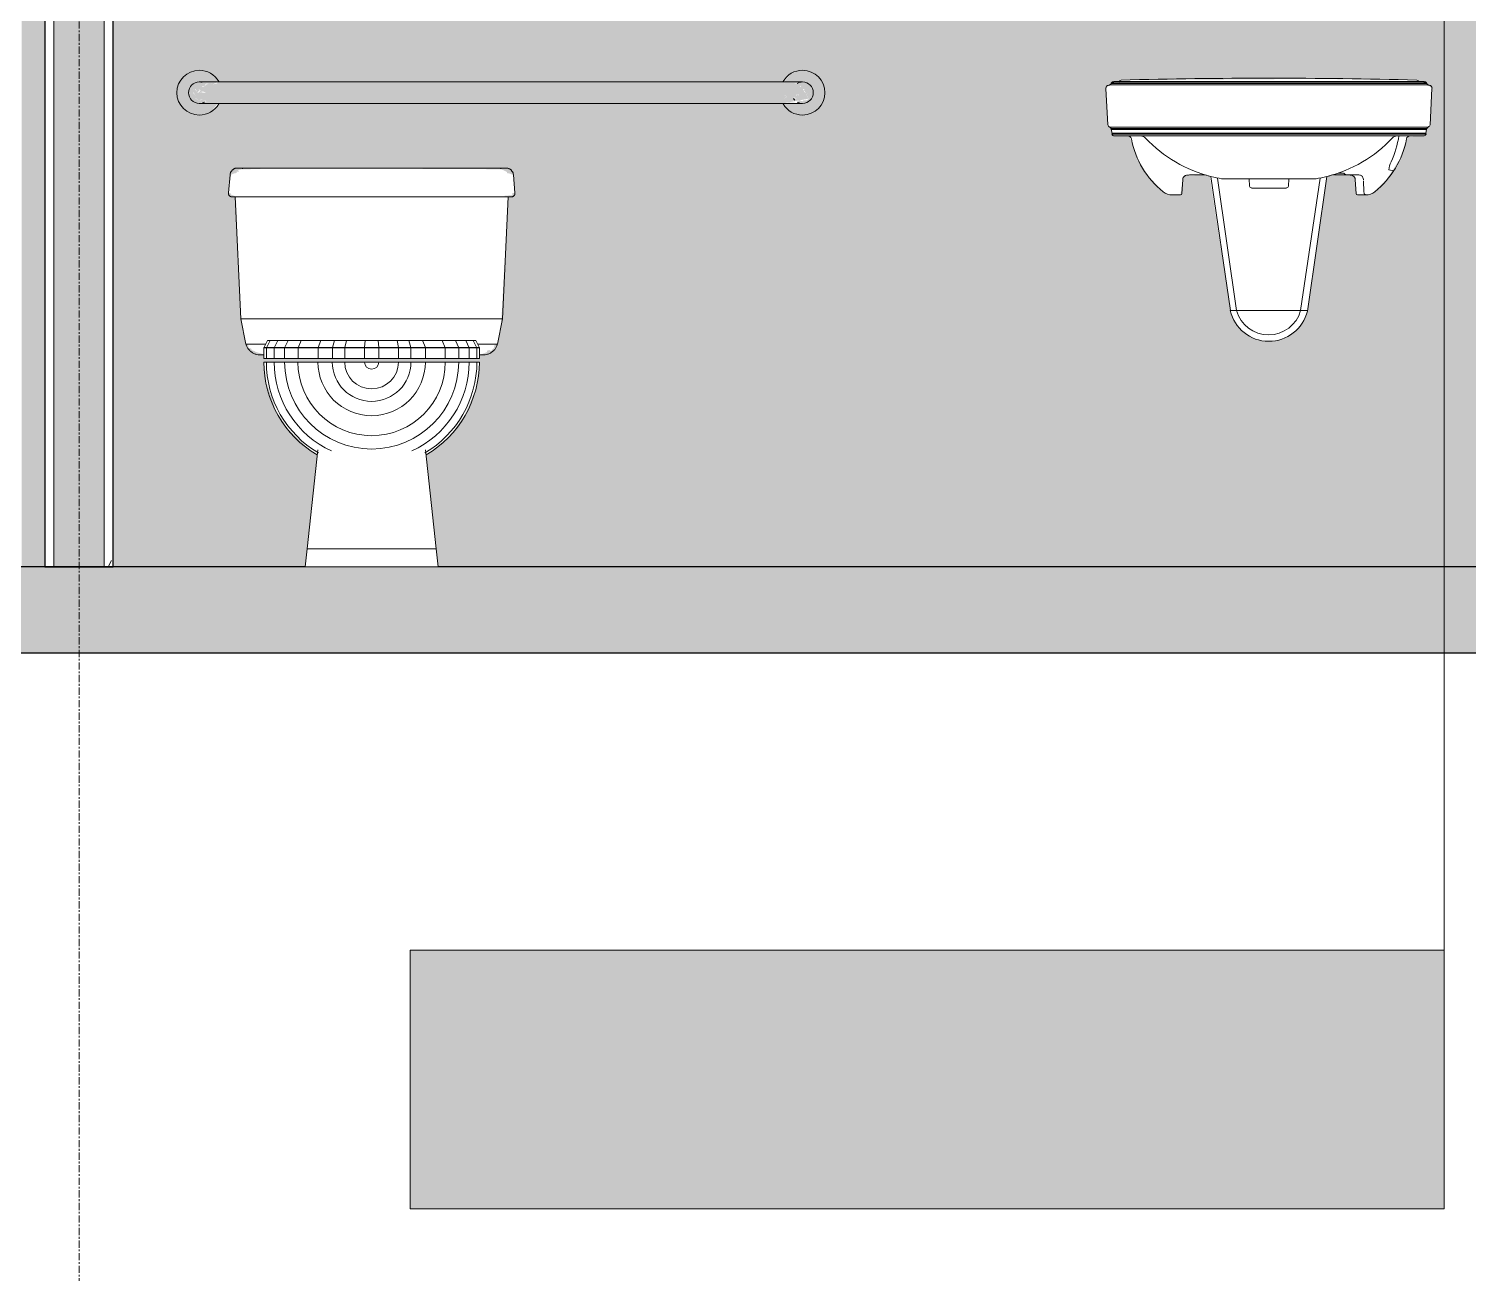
# Model space of a CAD drawing. Header units: inches. Extents: x -23227 to -2744, y -314 to 853.
# Drawn here: x -17400.2 to -17300, y -49.2 to 37.4 of the extents above; entities that cross this region are included whole.
import ezdxf

# ---------------------------------------------------------------- set-up
doc = ezdxf.new("R2010")
doc.units = ezdxf.units.IN
doc.header["$MEASUREMENT"] = 0
doc.linetypes.add('Grid Line 1_2_', pattern=[0.875, 0.5, -0.125, 0.125, -0.125])
doc.linetypes.add('Grid Line 1_2__2_', pattern=[0.875, 0.5, -0.125, 0.125, -0.125])
for name, color, linetype, lineweight in [('A-FLOR', 192, 'Continuous', 9), ('A-FLOR-LEVL', 51, 'Continuous', 9), ('A-WALL', 113, 'Continuous', 9), ('A-WALL-PATT', 111, 'Continuous', 25), ('G-ANNO-SYMB', 111, 'Continuous', 9), ('I-WALL', 2, 'Continuous', 9), ('P-SANR-FIXT', 6, 'Continuous', 9), ('Q-SPCQ', 91, 'Continuous', 9), ('S-COLS', 52, 'Continuous', 9), ('S-GRID', 1, 'Continuous', 9)]:
    doc.layers.add(name, color=color, linetype=linetype, lineweight=lineweight)
pattern_1 = [(0, (-32936.803, 67.247), (61.44, 15.36), [2.534, -43.546, 2.534, -43.546, -245.76]), (0, (-32936.803, 67.247), (61.44, 15.36), [-92.16, 2.534, -89.626, 2.534, -43.546, -107.52]), (0, (-32936.803, 67.247), (61.44, 15.36), [-230.4, 2.534, -28.186, 2.534, -74.266]), (120, (-32913.763, 74.927), (-44.02215, 45.528601), [2.534, -43.546, 2.534, -43.546, -245.76]), (120, (-32913.763, 74.927), (-44.02215, 45.528601), [-92.16, 2.534, -89.626, 2.534, -43.546, -107.52]), (120, (-32913.763, 74.927), (-44.02215, 45.528601), [-230.4, 2.534, -28.186, 2.534, -74.266]), (240, (-32906.083, 105.647), (-17.41785, -60.888601), [2.534, -43.546, 2.534, -43.546, -245.76]), (240, (-32906.083, 105.647), (-17.41785, -60.888601), [-92.16, 2.534, -89.626, 2.534, -43.546, -107.52]), (240, (-32906.083, 105.647), (-17.41785, -60.888601), [-230.4, 2.534, -28.186, 2.534, -74.266])]

# ---------------------------------------------------------------- blocks, each defined once
blk = doc.blocks.new('Toilet-Domestic-3D - Toilet-Domestic-3D-V49-Section 8')
at = {"layer": 'P-SANR-FIXT', "color": 250}
for p, q in [((-24233.38, 27.29), (-24233.49, 26.02)), ((-24232.51, 27.75), (-24232.51, 27.71)), ((-24232.51, 27.75), (-24229.77, 27.75)), ((-24232.51, 27.75), (-24229.77, 27.75)), ((-24217.27, 27.75), (-24229.77, 27.75)), ((-24217.27, 27.75), (-24214.52, 27.75)), ((-24217.27, 27.75), (-24214.52, 27.75)), ((-24214.52, 27.71), (-24214.52, 27.75)), ((-24213.54, 26.02), (-24213.65, 27.29)), ((-24233.02, 25.75), (-24232.63, 17.25)), ((-24233.02, 25.75), (-24231.83, 25.75)), ((-24229.77, 25.75), (-24217.27, 25.75)), ((-24215.2, 25.75), (-24214.02, 25.75)), ((-24214.4, 17.25), (-24214.02, 25.75)), ((-24232.63, 17.25), (-24232.27, 15.49)), ((-24232.63, 17.25), (-24229.77, 17.25)), ((-24229.77, 17.25), (-24217.27, 17.25)), ((-24217.27, 17.25), (-24214.4, 17.25)), ((-24214.76, 15.49), (-24214.4, 17.25)), ((-24232.27, 15.49), (-24230.91, 15.49)), ((-24230.76, 15.75), (-24231.02, 15.24)), ((-24231.02, 15.25), (-24230.84, 15.25)), ((-24231.02, 15.25), (-24231.02, 14.5)), ((-24230.84, 15.24), (-24231.02, 15.24)), ((-24230.59, 15.75), (-24230.84, 15.24)), ((-24230.84, 15.25), (-24230.3, 15.25)), ((-24230.3, 15.24), (-24230.84, 15.24)), ((-24230.84, 15.24), (-24230.84, 14.5)), ((-24230.76, 15.75), (-24230.59, 15.75)), ((-24230.59, 15.75), (-24230.06, 15.75)), ((-24230.06, 15.75), (-24230.3, 15.24)), ((-24230.3, 15.25), (-24229.58, 15.25)), ((-24229.58, 15.24), (-24230.3, 15.24)), ((-24230.3, 15.24), (-24230.3, 14.5)), ((-24230.06, 15.75), (-24229.34, 15.75)), ((-24229.34, 15.75), (-24229.58, 15.24)), ((-24228.64, 15.24), (-24229.58, 15.24)), ((-24229.58, 15.24), (-24229.58, 14.5)), ((-24229.57, 15.25), (-24228.64, 15.25)), ((-24229.34, 15.75), (-24228.42, 15.75)), ((-24228.42, 15.75), (-24228.64, 15.24)), ((-24228.64, 15.25), (-24227.25, 15.25)), ((-24227.25, 15.24), (-24228.64, 15.24)), ((-24228.64, 15.24), (-24228.64, 14.5)), ((-24228.42, 15.75), (-24227.06, 15.75)), ((-24227.06, 15.75), (-24227.25, 15.25)), ((-24227.25, 15.25), (-24226.25, 15.25)), ((-24226.25, 15.24), (-24227.25, 15.24)), ((-24227.25, 15.24), (-24227.25, 14.5)), ((-24227.06, 15.75), (-24226.1, 15.75)), ((-24226.1, 15.75), (-24226.25, 15.25)), ((-24226.25, 15.25), (-24225.39, 15.25)), ((-24225.39, 15.24), (-24226.25, 15.24)), ((-24226.25, 15.24), (-24226.25, 14.5)), ((-24226.1, 15.75), (-24225.28, 15.75)), ((-24225.28, 15.75), (-24225.39, 15.25)), ((-24225.39, 15.25), (-24224.02, 15.25)), ((-24224.02, 15.24), (-24225.39, 15.24)), ((-24225.39, 15.24), (-24225.39, 14.5)), ((-24225.28, 15.75), (-24223.97, 15.75)), ((-24223.02, 15.24), (-24224.02, 15.24)), ((-24224.02, 15.24), (-24224.02, 14.5)), ((-24223.97, 15.75), (-24224.01, 15.25)), ((-24224.01, 15.25), (-24223.02, 15.25)), ((-24223.97, 15.75), (-24223.06, 15.75)), ((-24223.06, 15.75), (-24221.75, 15.75)), ((-24223.06, 15.75), (-24223.02, 15.25)), ((-24223.02, 15.25), (-24221.64, 15.25)), ((-24221.64, 15.24), (-24223.02, 15.24)), ((-24223.02, 15.24), (-24223.02, 14.5)), ((-24221.75, 15.75), (-24220.93, 15.75)), ((-24221.75, 15.75), (-24221.64, 15.25)), ((-24221.64, 15.25), (-24220.78, 15.25)), ((-24220.78, 15.24), (-24221.64, 15.24)), ((-24221.64, 15.24), (-24221.64, 14.5)), ((-24220.93, 15.75), (-24219.97, 15.75)), ((-24220.93, 15.75), (-24220.78, 15.25)), ((-24220.78, 15.25), (-24219.78, 15.25)), ((-24219.78, 15.24), (-24220.78, 15.24)), ((-24220.78, 15.24), (-24220.78, 14.5)), ((-24219.97, 15.75), (-24218.61, 15.75)), ((-24219.97, 15.75), (-24219.78, 15.25)), ((-24219.78, 15.25), (-24218.39, 15.25)), ((-24218.39, 15.24), (-24219.78, 15.24)), ((-24219.78, 15.24), (-24219.78, 14.5)), ((-24218.61, 15.75), (-24217.69, 15.75)), ((-24218.61, 15.75), (-24218.39, 15.24)), ((-24218.39, 15.25), (-24217.46, 15.25)), ((-24217.46, 15.24), (-24218.39, 15.24)), ((-24218.39, 15.24), (-24218.39, 14.5)), ((-24217.69, 15.75), (-24216.97, 15.75)), ((-24217.69, 15.75), (-24217.46, 15.24)), ((-24217.46, 15.25), (-24216.73, 15.25)), ((-24216.73, 15.24), (-24217.46, 15.24)), ((-24217.46, 15.24), (-24217.46, 14.5)), ((-24216.97, 15.75), (-24216.44, 15.75)), ((-24216.97, 15.75), (-24216.73, 15.24)), ((-24216.73, 15.25), (-24216.19, 15.25)), ((-24216.19, 15.24), (-24216.73, 15.24)), ((-24216.73, 15.24), (-24216.73, 14.5)), ((-24216.44, 15.75), (-24216.27, 15.75)), ((-24216.44, 15.75), (-24216.19, 15.24)), ((-24216.27, 15.75), (-24216.02, 15.24)), ((-24216.19, 15.25), (-24216.02, 15.25)), ((-24216.02, 15.24), (-24216.19, 15.24)), ((-24216.19, 15.24), (-24216.19, 14.5)), ((-24216.12, 15.49), (-24214.76, 15.49)), ((-24216.02, 15.25), (-24216.02, 14.5)), ((-24230.84, 14.5), (-24231.02, 14.5)), ((-24231.02, 14.25), (-24230.84, 14.25)), ((-24230.3, 14.5), (-24230.84, 14.5)), ((-24230.84, 14.25), (-24230.3, 14.25)), ((-24229.58, 14.5), (-24230.3, 14.5)), ((-24230.3, 14.25), (-24229.58, 14.25)), ((-24228.64, 14.5), (-24229.58, 14.5)), ((-24229.58, 14.25), (-24228.64, 14.25)), ((-24227.25, 14.5), (-24228.64, 14.5)), ((-24228.64, 14.25), (-24227.25, 14.25)), ((-24226.25, 14.5), (-24227.25, 14.5)), ((-24227.25, 14.25), (-24226.25, 14.25)), ((-24225.39, 14.5), (-24226.25, 14.5)), ((-24226.25, 14.25), (-24225.39, 14.25)), ((-24224.02, 14.5), (-24225.39, 14.5)), ((-24225.39, 14.25), (-24224.02, 14.25)), ((-24223.02, 14.5), (-24224.02, 14.5)), ((-24224.02, 14.25), (-24223.52, 14.25)), ((-24223.52, 14.25), (-24223.02, 14.25)), ((-24221.64, 14.5), (-24223.02, 14.5)), ((-24223.02, 14.25), (-24221.64, 14.25)), ((-24220.78, 14.5), (-24221.64, 14.5)), ((-24221.64, 14.25), (-24220.78, 14.25)), ((-24219.78, 14.5), (-24220.78, 14.5)), ((-24220.78, 14.25), (-24219.78, 14.25)), ((-24218.39, 14.5), (-24219.78, 14.5)), ((-24219.78, 14.25), (-24218.39, 14.25)), ((-24217.46, 14.5), (-24218.39, 14.5)), ((-24218.39, 14.25), (-24217.46, 14.25)), ((-24216.73, 14.5), (-24217.46, 14.5)), ((-24217.46, 14.25), (-24216.73, 14.25)), ((-24216.19, 14.5), (-24216.73, 14.5)), ((-24216.73, 14.25), (-24216.19, 14.25)), ((-24216.02, 14.5), (-24216.19, 14.5)), ((-24216.19, 14.25), (-24216.02, 14.25)), ((-24227.27, 8.13), (-24228.02, 1.25)), ((-24219.02, 1.25), (-24219.77, 8.13)), ((-24228.02, 1.25), (-24228.15, 0)), ((-24227.79, 1.25), (-24228.02, 1.25)), ((-24228.02, 1.25), (-24227.79, 1.25)), ((-24227.16, 1.25), (-24227.79, 1.25)), ((-24227.79, 1.25), (-24223.52, 1.25)), ((-24226.16, 1.25), (-24227.16, 1.25)), ((-24224.91, 1.25), (-24226.16, 1.25)), ((-24223.52, 1.25), (-24224.91, 1.25)), ((-24222.12, 1.25), (-24223.52, 1.25)), ((-24223.52, 1.25), (-24222.12, 1.25)), ((-24220.87, 1.25), (-24222.12, 1.25)), ((-24222.12, 1.25), (-24220.87, 1.25)), ((-24219.87, 1.25), (-24220.87, 1.25)), ((-24220.87, 1.25), (-24219.87, 1.25)), ((-24219.24, 1.25), (-24219.87, 1.25)), ((-24219.87, 1.25), (-24219.24, 1.25)), ((-24219.02, 1.25), (-24219.24, 1.25)), ((-24219.24, 1.25), (-24219.02, 1.25)), ((-24218.88, 0), (-24219.02, 1.25)), ((-24228.15, 0), (-24218.88, 0))]:
    blk.add_line(p, q, dxfattribs=at)
at = {"layer": 'P-SANR-FIXT', "color": 250, "flags": 128}
for points in [[(-24229.77, 27.75), (-24229.89, 27.75), (-24230.01, 27.75), (-24230.14, 27.75), (-24230.26, 27.75), (-24230.38, 27.75), (-24230.51, 27.75), (-24230.63, 27.75), (-24230.75, 27.75), (-24230.86, 27.75), (-24230.98, 27.75), (-24231.09, 27.75), (-24231.2, 27.75), (-24231.31, 27.75), (-24231.42, 27.75), (-24231.53, 27.75), (-24231.63, 27.75), (-24231.73, 27.75), (-24231.82, 27.75), (-24231.91, 27.75), (-24232, 27.75), (-24232.09, 27.75), (-24232.17, 27.75), (-24232.25, 27.75), (-24232.32, 27.75), (-24232.39, 27.75), (-24232.45, 27.75), (-24232.51, 27.75), (-24232.57, 27.75), (-24232.62, 27.75), (-24232.67, 27.75), (-24232.71, 27.75), (-24232.75, 27.75), (-24232.78, 27.75), (-24232.81, 27.75), (-24232.84, 27.75), (-24232.86, 27.75), (-24232.87, 27.75), (-24232.88, 27.75), (-24232.88, 27.75), (-24232.88, 27.75)], [(-24214.15, 27.75), (-24214.15, 27.75), (-24214.16, 27.75), (-24214.17, 27.75), (-24214.19, 27.75), (-24214.21, 27.75), (-24214.24, 27.75), (-24214.27, 27.75), (-24214.31, 27.75), (-24214.35, 27.75), (-24214.39, 27.75), (-24214.45, 27.75), (-24214.5, 27.75), (-24214.56, 27.75), (-24214.62, 27.75), (-24214.69, 27.75), (-24214.77, 27.75), (-24214.84, 27.75), (-24214.92, 27.75), (-24215.01, 27.75), (-24215.09, 27.75), (-24215.18, 27.75), (-24215.28, 27.75), (-24215.38, 27.75), (-24215.48, 27.75), (-24215.58, 27.75), (-24215.69, 27.75), (-24215.8, 27.75), (-24215.91, 27.75), (-24216.02, 27.75), (-24216.14, 27.75), (-24216.25, 27.75), (-24216.37, 27.75), (-24216.49, 27.75), (-24216.61, 27.75), (-24216.74, 27.75), (-24216.86, 27.75), (-24216.98, 27.75), (-24217.11, 27.75), (-24217.23, 27.75), (-24217.27, 27.75)], [(-24233.24, 25.75), (-24233.24, 25.75), (-24233.23, 25.75), (-24233.22, 25.75), (-24233.2, 25.75), (-24233.17, 25.75), (-24233.14, 25.75), (-24233.11, 25.75), (-24233.07, 25.75), (-24233.02, 25.75), (-24232.97, 25.75), (-24232.91, 25.75), (-24232.85, 25.75), (-24232.78, 25.75), (-24232.71, 25.75), (-24232.64, 25.75), (-24232.55, 25.75), (-24232.47, 25.75), (-24232.38, 25.75), (-24232.29, 25.75), (-24232.19, 25.75), (-24232.09, 25.75), (-24231.98, 25.75), (-24231.87, 25.75), (-24231.76, 25.75), (-24231.64, 25.75), (-24231.53, 25.75), (-24231.4, 25.75), (-24231.28, 25.75), (-24231.15, 25.75), (-24231.03, 25.75), (-24230.89, 25.75), (-24230.76, 25.75), (-24230.63, 25.75), (-24230.49, 25.75), (-24230.36, 25.75), (-24230.22, 25.75), (-24230.08, 25.75), (-24229.94, 25.75), (-24229.8, 25.75), (-24229.77, 25.75)], [(-24217.27, 25.75), (-24217.13, 25.75), (-24216.99, 25.75), (-24216.85, 25.75), (-24216.71, 25.75), (-24216.57, 25.75), (-24216.44, 25.75), (-24216.3, 25.75), (-24216.17, 25.75), (-24216.04, 25.75), (-24215.91, 25.75), (-24215.78, 25.75), (-24215.66, 25.75), (-24215.54, 25.75), (-24215.42, 25.75), (-24215.3, 25.75), (-24215.19, 25.75), (-24215.08, 25.75), (-24214.97, 25.75), (-24214.87, 25.75), (-24214.77, 25.75), (-24214.68, 25.75), (-24214.59, 25.75), (-24214.5, 25.75), (-24214.42, 25.75), (-24214.34, 25.75), (-24214.27, 25.75), (-24214.2, 25.75), (-24214.14, 25.75), (-24214.08, 25.75), (-24214.02, 25.75), (-24213.98, 25.75), (-24213.93, 25.75), (-24213.9, 25.75), (-24213.87, 25.75), (-24213.84, 25.75), (-24213.82, 25.75), (-24213.8, 25.75), (-24213.79, 25.75), (-24213.79, 25.75), (-24213.79, 25.75)], [(-24231.3, 14.75), (-24231.3, 14.75), (-24231.3, 14.75), (-24231.29, 14.75), (-24231.28, 14.75), (-24231.27, 14.75), (-24231.26, 14.75), (-24231.24, 14.75), (-24231.22, 14.75), (-24231.2, 14.75), (-24231.18, 14.75), (-24231.16, 14.75), (-24231.13, 14.75), (-24231.1, 14.75), (-24231.07, 14.75), (-24231.03, 14.75)], [(-24216.01, 14.75), (-24215.97, 14.75), (-24215.94, 14.75), (-24215.91, 14.75), (-24215.88, 14.75), (-24215.86, 14.75), (-24215.83, 14.75), (-24215.81, 14.75), (-24215.79, 14.75), (-24215.78, 14.75), (-24215.76, 14.75), (-24215.75, 14.75), (-24215.74, 14.75), (-24215.73, 14.75), (-24215.73, 14.75), (-24215.73, 14.75)]]:
    blk.add_lwpolyline(points, dxfattribs=at)
at = {"layer": 'P-SANR-FIXT', "color": 250}
for radius, start, end in [(7.5, 180, 239.5977), (7.33, 180, 239.6408), (6.79, 180, 245.7328), (6.06, 180, 0), (5.13, 180, 0), (3.74, 180, 0), (2.74, 180, 0), (1.87, 180, 0), (0.5, 180, 0), (6.79, 294.2672, 0), (7.33, 300.3592, 0), (7.5, 300.4023, 0)]:
    blk.add_arc((-24223.52, 14.25), radius, start, end, dxfattribs=at)
for points, knots in [([(-24232.88, 27.75), (-24232.93, 27.75), (-24232.99, 27.74), (-24233.07, 27.72), (-24233.12, 27.69), (-24233.17, 27.66), (-24233.22, 27.62), (-24233.26, 27.57), (-24233.3, 27.53), (-24233.32, 27.5), (-24233.33, 27.46), (-24233.36, 27.4), (-24233.38, 27.33), (-24233.38, 27.29)], [-1, -1, -1, -1, -0.833333, -0.75, -0.666667, -0.583333, -0.5, -0.416667, -0.333333, -0.291667, -0.25, -0.166667, 0, 0, 0, 0]), ([(-24213.65, 27.29), (-24213.65, 27.33), (-24213.67, 27.4), (-24213.69, 27.46), (-24213.71, 27.5), (-24213.74, 27.53), (-24213.77, 27.57), (-24213.81, 27.62), (-24213.86, 27.66), (-24213.91, 27.69), (-24213.97, 27.72), (-24214.05, 27.74), (-24214.11, 27.75), (-24214.15, 27.75)], [0, 0, 0, 0, 0.166667, 0.25, 0.291667, 0.333333, 0.416667, 0.5, 0.583333, 0.666667, 0.75, 0.833333, 1, 1, 1, 1]), ([(-24233.49, 26.02), (-24233.49, 26), (-24233.49, 25.97), (-24233.48, 25.93), (-24233.47, 25.9), (-24233.46, 25.87), (-24233.45, 25.85), (-24233.44, 25.84), (-24233.43, 25.83), (-24233.42, 25.82), (-24233.41, 25.81), (-24233.39, 25.8), (-24233.37, 25.78), (-24233.34, 25.77), (-24233.32, 25.76), (-24233.29, 25.75), (-24233.26, 25.75), (-24233.24, 25.75)], [-1, -1, -1, -1, -0.875, -0.75, -0.6875, -0.625, -0.5625, -0.53125, -0.5, -0.46875, -0.4375, -0.375, -0.3125, -0.25, -0.1875, -0.125, 0, 0, 0, 0]), ([(-24213.79, 25.75), (-24213.77, 25.75), (-24213.74, 25.75), (-24213.71, 25.76), (-24213.69, 25.77), (-24213.66, 25.78), (-24213.64, 25.8), (-24213.63, 25.81), (-24213.61, 25.82), (-24213.6, 25.83), (-24213.6, 25.84), (-24213.58, 25.85), (-24213.57, 25.87), (-24213.56, 25.9), (-24213.55, 25.93), (-24213.54, 25.97), (-24213.54, 26), (-24213.54, 26.02)], [0, 0, 0, 0, 0.125, 0.1875, 0.25, 0.3125, 0.375, 0.4375, 0.46875, 0.5, 0.53125, 0.5625, 0.625, 0.6875, 0.75, 0.875, 1, 1, 1, 1]), ([(-24232.27, 15.49), (-24232.25, 15.42), (-24232.21, 15.32), (-24232.13, 15.19), (-24232.07, 15.11), (-24232, 15.03), (-24231.91, 14.96), (-24231.82, 14.89), (-24231.73, 14.84), (-24231.63, 14.8), (-24231.49, 14.76), (-24231.38, 14.75), (-24231.3, 14.75)], [-1, -1, -1, -1, -0.833333, -0.75, -0.666667, -0.583333, -0.5, -0.416667, -0.333333, -0.25, -0.166667, 0, 0, 0, 0]), ([(-24215.73, 14.75), (-24215.65, 14.75), (-24215.55, 14.76), (-24215.41, 14.8), (-24215.3, 14.84), (-24215.21, 14.89), (-24215.12, 14.96), (-24215.03, 15.03), (-24214.96, 15.11), (-24214.89, 15.19), (-24214.82, 15.32), (-24214.78, 15.42), (-24214.76, 15.49)], [0, 0, 0, 0, 0.166667, 0.25, 0.333333, 0.416667, 0.5, 0.583333, 0.666667, 0.75, 0.833333, 1, 1, 1, 1])]:
    blk.add_open_spline(points, degree=3, knots=knots, dxfattribs=at)
blk = doc.blocks.new('Sink-Bathroom-Kohler-Pinoir-2035-8 - Vitreous_China-0-White-11071-Section 8')
at = {"layer": 'P-SANR-FIXT', "color": 250}
for p, q in [((-24172.26, 30.77), (-24172.4, 33.3)), ((-24172.14, 33.54), (-24149.95, 33.54)), ((-24172.02, 33.68), (-24150.07, 33.68)), ((-24172.01, 33.64), (-24172.02, 33.68)), ((-24172.01, 33.64), (-24150.08, 33.64)), ((-24171.84, 33.77), (-24171.5, 33.77)), ((-24171.73, 33.77), (-24150.36, 33.77)), ((-24150.6, 33.77), (-24150.25, 33.77)), ((-24150.07, 33.68), (-24150.08, 33.64)), ((-24149.7, 33.3), (-24149.83, 30.77)), ((-24172.14, 30.6), (-24149.95, 30.6)), ((-24172.11, 30.6), (-24172.14, 30.6)), ((-24172.04, 30.51), (-24150.05, 30.51)), ((-24172.02, 30.43), (-24150.07, 30.43)), ((-24171.97, 30.18), (-24172.02, 30.43)), ((-24171.99, 30.11), (-24171.97, 30.18)), ((-24171.99, 30.11), (-24150.1, 30.11)), ((-24171.97, 30.18), (-24150.12, 30.18)), ((-24150.07, 30.43), (-24150.12, 30.18)), ((-24150.12, 30.18), (-24150.1, 30.11)), ((-24149.95, 30.6), (-24149.99, 30.6)), ((-24171.81, 29.99), (-24150.29, 29.99)), ((-24170.87, 29.99), (-24171.81, 29.99)), ((-24150.29, 29.99), (-24151.22, 29.99)), ((-24165.49, 27.27), (-24166.51, 27.27)), ((-24163.73, 17.83), (-24165.09, 27.16)), ((-24164.62, 27.06), (-24163.31, 17.83)), ((-24158.84, 17.83), (-24157.47, 27.06)), ((-24157.01, 27.16), (-24158.37, 17.8)), ((-24155.58, 27.27), (-24156.61, 27.27)), ((-24156.21, 27.4), (-24155.85, 27.4)), ((-24152.36, 27.56), (-24152.7, 27.62)), ((-24167.05, 26.93), (-24167.11, 25.98)), ((-24157.75, 27), (-24164.34, 27)), ((-24162.43, 27.01), (-24164.31, 27.01)), ((-24162.4, 26.49), (-24162.43, 27.01)), ((-24161.05, 26.36), (-24162.27, 26.36)), ((-24159.82, 26.36), (-24161.05, 26.36)), ((-24159.67, 27.01), (-24159.69, 26.49)), ((-24157.79, 27.01), (-24159.67, 27.01)), ((-24154.98, 25.98), (-24155.04, 26.93)), ((-24167.21, 25.88), (-24167.78, 25.88)), ((-24154.31, 25.88), (-24154.88, 25.88)), ((-24158.36, 17.83), (-24163.73, 17.83))]:
    blk.add_line(p, q, dxfattribs=at)
for centre, radius, start, end in [((-24172.2, 33.32), 0.199, 94.9897, 183.0103), ((-24172.23, 33.71), 0.2, 274.9897, 297.205), ((-24171.65, 33.05), 0.691, 121.8892, 135.6744), ((-24171.84, 33.52), 0.245, 89.7925, 138.2075), ((-24171.3, 33.65), 0.223, 98.9349, 149.0651), ((-24161.05, -359.3), 393.31, 88.5004, 91.4996), ((-24150.79, 33.65), 0.223, 30.9349, 81.0651), ((-24150.25, 33.52), 0.245, 41.7925, 90.2075), ((-24150.45, 33.05), 0.691, 44.3256, 58.1108), ((-24149.86, 33.71), 0.2, 242.795, 265.0103), ((-24149.89, 33.32), 0.199, 356.9897, 85.0103), ((-24172.08, 30.78), 0.181, 183.2613, 250.7387), ((-24171.79, 30.75), 0.351, 204.8823, 224.38), ((-24172.28, 30.4), 0.263, 5.5968, 22.8823), ((-24171.81, 30.19), 0.199, 201.6872, 270), ((-24150.29, 30.19), 0.199, 270, 338.3128), ((-24149.81, 30.4), 0.263, 157.1177, 174.4032), ((-24150.3, 30.75), 0.351, 315.62, 335.1177), ((-24150.01, 30.78), 0.181, 289.2613, 356.7387), ((-24170.87, 29.74), 0.25, 10.8045, 90.0179), ((-24164.49, 30.97), 6.25, 190.9373, 231.1388), ((-24170.01, 29.48), 0.512, 43.4189, 86.617), ((-24162.78, 36.31), 9.43, 223.3905, 255.859), ((-24159.31, 36.31), 9.43, 284.141, 316.6095), ((-24157.6, 30.97), 6.25, 308.8612, 349.0627), ((-24158.85, 31.08), 6.94, 335.3711, 350.9938), ((-24152.09, 29.48), 0.512, 93.383, 136.5811), ((-24151.22, 29.74), 0.25, 89.9821, 169.1955), ((-24150.88, 27.42), 1.83, 155.3711, 173.6531), ((-24162.78, 36.31), 9.43, 253.3235, 255.859), ((-24163.18, 34.67), 7.74, 255.7734, 261.6405), ((-24163.18, 34.67), 7.74, 255.7734, 261.6405), ((-24158.91, 34.67), 7.74, 278.3595, 284.2266), ((-24158.91, 34.67), 7.74, 278.3595, 284.2266), ((-24159.31, 36.31), 9.43, 284.141, 286.6765), ((-24167.78, 26.88), 1, 231.1388, 270), ((-24162.27, 26.49), 0.125, 180, 270), ((-24159.82, 26.49), 0.125, 270, 0), ((-24154.31, 26.88), 1, 270, 308.8612), ((-24167.21, 25.98), 0.1, 270, 357.0009), ((-24154.88, 25.98), 0.1, 182.9991, 270), ((-24161.05, 18.45), 2.76, 192.9969, 346.3481), ((-24161.07, 18.46), 2.32, 195.8243, 344.1757)]:
    blk.add_arc(centre, radius, start, end, dxfattribs=at)
for centre, major_axis, ratio, start_param, end_param in [((-24155.61, 27.7), (-0.164, 0.401), 0.841023, 2.021347, 2.815508), ((-24156.66, 27.29), (2.19, 0), 0.008697, 5.234296, 5.632372), ((-24154.34, 34.11), (0, 8.63), 0.026939, 2.567836, 2.804322), ((-24154.13, 25.98), (0.291, 0.001), 0.322523, 3.297372, 4.218493)]:
    blk.add_ellipse(centre, major_axis=major_axis, ratio=ratio, start_param=start_param, end_param=end_param, dxfattribs=at)
for points, knots in [([(-24166.51, 27.27), (-24166.55, 27.27), (-24166.64, 27.27), (-24166.75, 27.26), (-24166.83, 27.24), (-24166.88, 27.22), (-24166.96, 27.18), (-24167.02, 27.12), (-24167.05, 27.02), (-24167.05, 26.96), (-24167.05, 26.93)], [-1, -1, -1, -1, -0.875, -0.75, -0.625, -0.5625, -0.5, -0.25, -0.125, 0, 0, 0, 0]), ([(-24155.04, 26.93), (-24155.04, 26.96), (-24155.05, 27.02), (-24155.07, 27.09), (-24155.11, 27.15), (-24155.16, 27.19), (-24155.21, 27.22), (-24155.26, 27.24), (-24155.38, 27.27), (-24155.49, 27.28), (-24155.58, 27.27)], [-1, -1, -1, -1, -0.875, -0.75, -0.625, -0.5, -0.4375, -0.375, -0.25, 0, 0, 0, 0])]:
    blk.add_open_spline(points, degree=3, knots=knots, dxfattribs=at)
blk.add_open_spline([(-24154.47, 26.94), (-24154.47, 27.02), (-24154.51, 27.15), (-24154.66, 27.26), (-24154.82, 27.28), (-24154.92, 27.28)], degree=3, dxfattribs=at)
blk = doc.blocks.new('817_Grab_Bars - 8170-001420-25752-Section 8')
at = {"layer": 'Q-SPCQ'}
for points in [[(-24235.52, 31.44), (-24235.52, 32.25), (-24235.89, 32.35), (-24236.16, 32.62), (-24236.27, 33), (-24236.16, 33.38), (-24235.89, 33.65), (-24235.52, 33.75), (-24235.52, 34.56), (-24236.3, 34.35), (-24236.87, 33.78), (-24237.08, 33), (-24236.87, 32.22), (-24236.3, 31.65)], [(-24193.52, 31.44), (-24192.73, 31.65), (-24192.16, 32.22), (-24191.95, 33), (-24192.16, 33.78), (-24192.73, 34.35), (-24193.52, 34.56), (-24193.52, 33.75), (-24193.14, 33.65), (-24192.87, 33.38), (-24192.77, 33), (-24192.89, 32.59), (-24193.14, 32.35), (-24193.52, 32.25)], [(-24212.63, 33), (-24194.77, 33), (-24194.77, 33.75), (-24234.27, 33.72), (-24234.27, 33), (-24221.27, 33)], [(-24234.61, 32.33), (-24234.27, 32.35), (-24234.27, 33), (-24235.9, 33), (-24235.8, 32.83), (-24235.97, 32.74), (-24235.44, 32.4), (-24235.44, 32.52), (-24235.15, 32.48), (-24234.98, 32.36)], [(-24229.91, 32.25), (-24194.77, 32.28), (-24194.77, 33), (-24234.27, 33), (-24234.27, 32.25)]]:
    blk.add_hatch(color=254, dxfattribs=at).paths.add_polyline_path(points, flags=0)
h = blk.add_hatch(color=254, dxfattribs=at)
h.paths.add_polyline_path([(-24235.52, 31.44), (-24234.73, 31.65), (-24234.22, 32.25), (-24234.27, 32.33), (-24234.3, 32.35), (-24234.98, 32.36), (-24235.06, 32.41), (-24235.32, 32.28), (-24235.52, 32.25)], flags=0)
h.paths.add_polyline_path([(-24234.62, 33.56), (-24234.27, 33.72), (-24234.2, 33.75), (-24234.16, 33.78), (-24234.73, 34.35), (-24235.52, 34.56), (-24235.52, 33.75), (-24235.08, 33.61), (-24235, 33.63), (-24234.69, 33.62)], flags=0)
h = blk.add_hatch(color=254, dxfattribs=at)
h.paths.add_polyline_path([(-24193.52, 31.44), (-24193.52, 32.25), (-24194.43, 32.32), (-24194.87, 32.22), (-24194.3, 31.65)], flags=0)
h.paths.add_polyline_path([(-24194.77, 32.62), (-24194.54, 32.79), (-24194.77, 32.78)], flags=0)
h.paths.add_polyline_path([(-24194.41, 33.56), (-24194.29, 33.66), (-24193.86, 33.66), (-24193.52, 33.75), (-24193.52, 34.56), (-24194.3, 34.35), (-24194.81, 33.75), (-24194.77, 33.68), (-24194.71, 33.64), (-24194.55, 33.6)], flags=0)
h = blk.add_hatch(color=254, dxfattribs=at)
h.paths.add_polyline_path([(-24235.43, 33.14), (-24235.57, 33), (-24235.36, 33.02)], flags=0)
h.paths.add_polyline_path([(-24234.65, 33), (-24234.27, 33), (-24234.27, 33.65), (-24234.62, 33.56), (-24234.75, 33.66), (-24235.07, 33.56), (-24235.08, 33.51), (-24235.29, 33.39), (-24235.32, 33.5), (-24235.81, 33.4), (-24235.76, 33.25), (-24235.51, 33.26), (-24235.43, 33.14), (-24235.03, 33), (-24234.68, 33)], flags=0)
h.paths.add_polyline_path([(-24235.76, 33), (-24235.68, 33), (-24235.8, 33.25), (-24236.11, 33.23), (-24236.11, 33), (-24235.9, 33)], flags=0)
h.paths.add_polyline_path([(-24235.35, 33.59), (-24235.08, 33.7), (-24235.35, 33.66)], flags=0)
h = blk.add_hatch(color=254, dxfattribs=at)
h.paths.add_polyline_path([(-24194.31, 33), (-24193.35, 33), (-24193.5, 33.25), (-24193.26, 33.26), (-24193.18, 33.39), (-24193.69, 33.4), (-24193.62, 33.51), (-24193.76, 33.61), (-24194.29, 33.66), (-24194.41, 33.56), (-24194.77, 33.65), (-24194.77, 33), (-24194.38, 33)], flags=0)
h.paths.add_polyline_path([(-24193.03, 33), (-24192.92, 33.23), (-24193.07, 33.25)], flags=0)
h = blk.add_hatch(color=254, dxfattribs=at)
h.paths.add_polyline_path([(-24194.77, 32.28), (-24193.05, 32.59), (-24192.99, 32.63), (-24193.15, 32.68), (-24193.28, 32.83), (-24193.13, 33), (-24194.77, 33), (-24194.77, 32.81), (-24194.54, 32.79), (-24194.77, 32.59), (-24194.77, 32.35)], flags=0)
h.paths.add_polyline_path([(-24194.04, 32.48), (-24194.17, 32.59), (-24194.12, 32.68), (-24193.95, 32.59)], flags=0)
h.paths.add_polyline_path([(-24193.82, 32.74), (-24194, 32.84), (-24193.77, 32.88)], flags=0)
h.paths.add_polyline_path([(-24192.99, 32.82), (-24192.92, 33), (-24193.13, 33), (-24192.99, 32.83)], flags=0)
at = {"layer": 'Q-SPCQ', "color": 250}
for p, q in [((-24194.77, 33.75), (-24234.27, 33.75)), ((-24234.27, 32.25), (-24194.77, 32.25))]:
    blk.add_line(p, q, dxfattribs=at)
at = {"layer": 'Q-SPCQ', "color": 250, "flags": 128}
for points in [[(-24234.27, 33.75), (-24234.32, 33.75), (-24234.37, 33.75), (-24234.41, 33.75), (-24234.46, 33.75), (-24234.51, 33.75), (-24234.56, 33.75), (-24234.61, 33.75), (-24234.66, 33.75), (-24234.71, 33.75), (-24234.75, 33.75), (-24234.8, 33.75), (-24234.84, 33.75), (-24234.89, 33.75), (-24234.93, 33.75), (-24234.97, 33.75), (-24235.01, 33.75), (-24235.05, 33.75), (-24235.09, 33.75), (-24235.13, 33.75), (-24235.16, 33.75), (-24235.2, 33.75), (-24235.23, 33.75), (-24235.26, 33.75), (-24235.29, 33.75), (-24235.32, 33.75), (-24235.34, 33.75), (-24235.37, 33.75), (-24235.39, 33.75), (-24235.41, 33.75), (-24235.43, 33.75), (-24235.45, 33.75), (-24235.46, 33.75), (-24235.48, 33.75), (-24235.49, 33.75), (-24235.5, 33.75), (-24235.5, 33.75), (-24235.51, 33.75), (-24235.51, 33.75), (-24235.52, 33.75)], [(-24193.52, 33.75), (-24193.52, 33.75), (-24193.52, 33.75), (-24193.52, 33.75), (-24193.53, 33.75), (-24193.54, 33.75), (-24193.55, 33.75), (-24193.56, 33.75), (-24193.58, 33.75), (-24193.6, 33.75), (-24193.61, 33.75), (-24193.63, 33.75), (-24193.66, 33.75), (-24193.68, 33.75), (-24193.71, 33.75), (-24193.73, 33.75), (-24193.76, 33.75), (-24193.79, 33.75), (-24193.83, 33.75), (-24193.86, 33.75), (-24193.89, 33.75), (-24193.93, 33.75), (-24193.97, 33.75), (-24194.01, 33.75), (-24194.05, 33.75), (-24194.09, 33.75), (-24194.13, 33.75), (-24194.18, 33.75), (-24194.22, 33.75), (-24194.27, 33.75), (-24194.31, 33.75), (-24194.36, 33.75), (-24194.41, 33.75), (-24194.46, 33.75), (-24194.5, 33.75), (-24194.55, 33.75), (-24194.6, 33.75), (-24194.65, 33.75), (-24194.7, 33.75), (-24194.75, 33.75), (-24194.77, 33.75)], [(-24235.52, 32.25), (-24235.51, 32.25), (-24235.51, 32.25), (-24235.51, 32.25), (-24235.5, 32.25), (-24235.49, 32.25), (-24235.48, 32.25), (-24235.47, 32.25), (-24235.45, 32.25), (-24235.44, 32.25), (-24235.42, 32.25), (-24235.4, 32.25), (-24235.37, 32.25), (-24235.35, 32.25), (-24235.32, 32.25), (-24235.3, 32.25), (-24235.27, 32.25), (-24235.24, 32.25), (-24235.2, 32.25), (-24235.17, 32.25), (-24235.14, 32.25), (-24235.1, 32.25), (-24235.06, 32.25), (-24235.02, 32.25), (-24234.98, 32.25), (-24234.94, 32.25), (-24234.9, 32.25), (-24234.85, 32.25), (-24234.81, 32.25), (-24234.76, 32.25), (-24234.72, 32.25), (-24234.67, 32.25), (-24234.62, 32.25), (-24234.58, 32.25), (-24234.53, 32.25), (-24234.48, 32.25), (-24234.43, 32.25), (-24234.38, 32.25), (-24234.33, 32.25), (-24234.28, 32.25), (-24234.27, 32.25)], [(-24194.77, 32.25), (-24194.72, 32.25), (-24194.67, 32.25), (-24194.62, 32.25), (-24194.57, 32.25), (-24194.52, 32.25), (-24194.47, 32.25), (-24194.42, 32.25), (-24194.37, 32.25), (-24194.32, 32.25), (-24194.28, 32.25), (-24194.23, 32.25), (-24194.19, 32.25), (-24194.14, 32.25), (-24194.1, 32.25), (-24194.06, 32.25), (-24194.02, 32.25), (-24193.98, 32.25), (-24193.94, 32.25), (-24193.9, 32.25), (-24193.87, 32.25), (-24193.83, 32.25), (-24193.8, 32.25), (-24193.77, 32.25), (-24193.74, 32.25), (-24193.71, 32.25), (-24193.69, 32.25), (-24193.66, 32.25), (-24193.64, 32.25), (-24193.62, 32.25), (-24193.6, 32.25), (-24193.58, 32.25), (-24193.57, 32.25), (-24193.55, 32.25), (-24193.54, 32.25), (-24193.53, 32.25), (-24193.53, 32.25), (-24193.52, 32.25), (-24193.52, 32.25), (-24193.52, 32.25)]]:
    blk.add_lwpolyline(points, dxfattribs=at)
at = {"layer": 'Q-SPCQ', "color": 250}
for centre, radius, start, end in [((-24235.52, 33), 1.56, 90, 270), ((-24235.52, 33), 1.56, 30, 90), ((-24193.52, 33), 1.56, 90, 150), ((-24193.52, 33), 1.56, 270, 90), ((-24235.52, 33), 0.75, 90, 180), ((-24235.52, 33), 0.75, 75, 90), ((-24193.52, 33), 0.75, 90, 120), ((-24193.52, 33), 0.75, 0, 90), ((-24235.52, 33), 0.75, 180, 270), ((-24235.52, 33), 0.75, 270, 300), ((-24235.52, 33), 1.56, 270, 330), ((-24193.52, 33), 1.56, 210, 270), ((-24193.52, 33), 0.75, 213.463, 224.4211), ((-24193.52, 33), 0.75, 240, 270), ((-24193.52, 33), 0.75, 270, 0)]:
    blk.add_arc(centre, radius, start, end, dxfattribs=at)
blk = doc.blocks.new('Locker Rooms and Restrooms_rvt-2-Section 8')
at = {"layer": 'I-WALL'}
h = blk.add_hatch(color=50, dxfattribs=at)
h.paths.add_polyline_path([(-24241.52, 0), (-24228.15, 0), (-24227.3, 7.83), (-24227.94, 8.22), (-24229.33, 9.57), (-24230.19, 10.85), (-24230.84, 12.81), (-24231.02, 14.25), (-24216.02, 14.25), (-24216.23, 12.46), (-24217.03, 10.54), (-24218.03, 9.16), (-24219.35, 8.03), (-24219.73, 7.83), (-24218.88, 0), (-24137.7, 0), (-24137.7, 32.02), (-24143.88, 32.09), (-24143.88, 32.52), (-24137.7, 32.59), (-24137.7, 33.06), (-24138.7, 33.09), (-24138.7, 34.44), (-24137.7, 34.44), (-24137.7, 125), (-24241.52, 125), (-24241.52, 17.94)], flags=0)
h.paths.add_polyline_path([(-24224.02, 14.5), (-24231.02, 14.5), (-24231.06, 14.79), (-24231.57, 14.95), (-24231.7, 15.02), (-24231.84, 15.06), (-24231.92, 15.19), (-24232.07, 15.23), (-24232.13, 15.49), (-24232.27, 15.49), (-24232.63, 17.25), (-24232.97, 25.75), (-24233.08, 25.82), (-24233.34, 25.92), (-24233.35, 26.02), (-24233.49, 26.02), (-24233.31, 27.29), (-24233.09, 27.38), (-24232.92, 27.41), (-24232.92, 27.49), (-24232.74, 27.51), (-24232.83, 27.58), (-24232.69, 27.65), (-24229.77, 27.75), (-24214.5, 27.67), (-24214.11, 27.49), (-24214.09, 27.4), (-24213.94, 27.38), (-24213.72, 27.29), (-24213.65, 27.29), (-24213.54, 26.02), (-24213.72, 26.02), (-24213.72, 25.87), (-24214.34, 25.81), (-24214.02, 25.75), (-24214.51, 16.72), (-24214.76, 15.49), (-24214.97, 15.43), (-24215.01, 15.23), (-24215.21, 15.01), (-24215.33, 15.09), (-24215.49, 15.03), (-24215.49, 14.94), (-24215.82, 14.81), (-24216.02, 14.77), (-24216.02, 14.5), (-24224, 14.5)], flags=0)
h.paths.add_polyline_path([(-24160.73, 15.71), (-24161.4, 15.71), (-24162.05, 15.88), (-24162.64, 16.19), (-24163.13, 16.64), (-24163.51, 17.2), (-24163.75, 17.94), (-24165.17, 27.19), (-24165.49, 27.27), (-24166.92, 27.2), (-24167.05, 27.01), (-24167.21, 25.88), (-24168.01, 25.91), (-24168.41, 26.11), (-24169.51, 27.27), (-24170.18, 28.4), (-24170.76, 29.96), (-24170.87, 29.99), (-24171.81, 29.99), (-24171.97, 30.18), (-24172.11, 30.6), (-24172.26, 30.77), (-24172.4, 33.3), (-24171.84, 33.77), (-24171.5, 33.77), (-24171.34, 33.87), (-24157.79, 33.96), (-24150.75, 33.87), (-24150.6, 33.77), (-24150.25, 33.77), (-24149.7, 33.3), (-24149.83, 30.77), (-24150.07, 30.43), (-24150.18, 30.11), (-24150.29, 29.99), (-24151.38, 29.93), (-24151.47, 29.79), (-24151.91, 28.4), (-24152.88, 26.93), (-24153.87, 25.98), (-24154.31, 25.88), (-24154.9, 25.91), (-24154.99, 26.11), (-24155.11, 27.15), (-24155.35, 27.26), (-24155.58, 27.27), (-24156.81, 27.22), (-24157.02, 27.08), (-24158.37, 17.8), (-24158.6, 17.17), (-24158.98, 16.62), (-24159.48, 16.17), (-24160.08, 15.86)], flags=0)
h.paths.add_polyline_path([(-24235.52, 31.44), (-24236.3, 31.65), (-24236.91, 32.36), (-24237.08, 33), (-24236.87, 33.78), (-24236.3, 34.35), (-24235.52, 34.56), (-24234.73, 34.35), (-24234.15, 33.75), (-24194.87, 33.78), (-24194.3, 34.35), (-24193.52, 34.56), (-24192.73, 34.35), (-24192.13, 33.64), (-24191.96, 32.99), (-24192.16, 32.22), (-24192.73, 31.65), (-24193.52, 31.44), (-24194.3, 31.65), (-24194.88, 32.25), (-24234.16, 32.22), (-24234.73, 31.65), (-24235.32, 31.49)], flags=0)
h.paths.add_polyline_path([(-24193.52, 32.25), (-24193.14, 32.35), (-24192.87, 32.62), (-24192.77, 33), (-24192.87, 33.38), (-24193.14, 33.65), (-24193.52, 33.75), (-24193.88, 33.63), (-24193.62, 33.51), (-24193.62, 33.4), (-24193.19, 33.37), (-24193.35, 33.26), (-24193.46, 33.19), (-24193.28, 33), (-24193.15, 32.99), (-24193.26, 32.81), (-24193.05, 32.59), (-24193.21, 32.48), (-24193.44, 32.47), (-24193.53, 32.4), (-24193.73, 32.47), (-24193.88, 32.35), (-24193.71, 32.28)], flags=0)
h.paths.add_polyline_path([(-24235.43, 33.14), (-24235.36, 33), (-24235.29, 33.06), (-24235.36, 33.1)], flags=0)
h.paths.add_polyline_path([(-24235.76, 33.25), (-24235.68, 33), (-24235.47, 33.2), (-24235.6, 33.26), (-24235.68, 33.26)], flags=0)
h.paths.add_polyline_path([(-24235.52, 32.25), (-24235.13, 32.36), (-24235.11, 32.45), (-24235.31, 32.5), (-24235.44, 32.47), (-24235.44, 32.4), (-24235.78, 32.59), (-24235.82, 32.82), (-24235.81, 32.84), (-24235.96, 33), (-24236.11, 33.07), (-24236.05, 33.24), (-24235.76, 33.25), (-24235.76, 33.4), (-24235.14, 33.48), (-24235.08, 33.61), (-24235.17, 33.65), (-24235.35, 33.65), (-24235.34, 33.73), (-24235.71, 33.72), (-24236.05, 33.53), (-24236.24, 33.19), (-24236.24, 32.81), (-24236.05, 32.47), (-24235.71, 32.28)], flags=0)
h.paths.add_polyline_path([(-24194.04, 32.48), (-24194, 32.63), (-24194.15, 32.6), (-24194.04, 32.48)], flags=0)
h.paths.add_polyline_path([(-24193.82, 32.74), (-24193.82, 32.87), (-24193.94, 32.8)], flags=0)
h.paths.add_polyline_path([(-24193.03, 33), (-24193.07, 33.25), (-24192.94, 33.19)], flags=0)
h.paths.add_polyline_path([(-24192.99, 32.82), (-24193.03, 33), (-24192.92, 32.99)], flags=0)
at = {"layer": 'A-FLOR-LEVL', "linetype": 'Grid Line 1_2__2_'}
blk.add_line((-26557.32, 0), (-21746.96, 0), dxfattribs=at)
at = {"color": 250, "lineweight": 9}
for name in ['817_Grab_Bars - 8170-001420-25752-Section 8', 'Sink-Bathroom-Kohler-Pinoir-2035-8 - Vitreous_China-0-White-11071-Section 8', 'Toilet-Domestic-3D - Toilet-Domestic-3D-V49-Section 8']:
    blk.add_blockref(name, (0, 0), dxfattribs=at)
blk = doc.blocks.new('Struct_Xcel_Sports Complex_rvt-2-Section 8')
at = {"layer": 'A-FLOR'}
blk.add_hatch(color=254, dxfattribs=at).paths.add_polyline_path([(-25258.05, -6.32), (-25189.87, -6.32), (-25174.52, -6), (-22066.14, -6), (-22066.14, 0), (-25174.52, 0), (-25189.87, -0.32), (-25287.67, -0.32), (-25303.02, 0), (-26276.89, 0), (-26276.89, -6), (-25303.02, -6), (-25287.67, -6.32)], flags=0)
at = {"layer": 'A-FLOR', "color": 10, "lineweight": 25}
for p, q in [((-22066.14, 0), (-24218.88, 0)), ((-24228.15, 0), (-25174.52, 0)), ((-25174.52, -6), (-22066.14, -6))]:
    blk.add_line(p, q, dxfattribs=at)
blk = doc.blocks.new('W-Wide Flange-Column - B2_F-V12-Section 8')
at = {"layer": 'S-COLS'}
blk.add_hatch(color=256, dxfattribs=at).paths.add_polyline_path([(-24246.27, 0), (-24246.27, 132.21), (-24246.89, 132.21), (-24246.89, 141.46), (-24246.27, 141.48), (-24246.27, 144.92), (-24247.89, 144.89), (-24247.89, 0)], flags=0)
blk = doc.blocks.new('Section - 3_32_ x 3_8_-18514-Section 8')
at = {"layer": 'G-ANNO-SYMB'}
blk.add_hatch(color=256, dxfattribs=at).paths.add_polyline_path([(-24220.84, -26.7), (-24148.84, -26.7), (-24148.84, -44.7), (-24220.84, -44.7)], flags=0)
for p, q in [((-24220.84, -26.7), (-24220.84, -44.7)), ((-24148.84, -26.7), (-24220.84, -26.7)), ((-24148.84, -44.7), (-24148.84, -26.7)), ((-24220.84, -44.7), (-24148.84, -44.7))]:
    blk.add_line(p, q, dxfattribs=at)

msp = doc.modelspace()

# ---------------------------------------------------------------- hatches: boundary and pattern name
at = {"layer": 'A-WALL-PATT', "lineweight": 9}
h = msp.add_hatch(dxfattribs=at)
h.set_pattern_fill('FP_10', color=256, style=0, pattern_type=2)
h.set_pattern_definition(pattern_1)
h.paths.add_polyline_path([(-17398.44863, 0), (-17398.44863, 164.10094), (-17399.07363, 164.10094), (-17399.07363, 0)], flags=0)
h = msp.add_hatch(dxfattribs=at)
h.set_pattern_fill('FP_10', color=256, style=0, pattern_type=2)
h.set_pattern_definition(pattern_1)
h.paths.add_polyline_path([(-17394.32363, 0), (-17394.32363, 164.10094), (-17394.94863, 164.10094), (-17394.94863, 0)], flags=0)
at = {"layer": 'I-WALL', "lineweight": 5}
msp.add_hatch(color=256, dxfattribs=at).paths.add_polyline_path([(-17394.94863, 0), (-17394.94863, 164.10094), (-17398.44863, 164.10094), (-17398.44863, 0)], flags=0)

# ---------------------------------------------------------------- linework, layer by layer
at = {"layer": 'A-FLOR-LEVL', "linetype": 'Grid Line 1_2_'}
msp.add_line((-19710.13206, 0), (-14899.76744, 0), dxfattribs=at)
at = {"layer": 'A-WALL'}
for p, q in [((-17398.44863, 0), (-17398.44863, 164.10094)), ((-17394.94863, 0), (-17394.94863, 164.10094))]:
    msp.add_line(p, q, dxfattribs=at)
at = {"layer": 'G-ANNO-SYMB'}
msp.add_line((-17301.64372, 480), (-17301.64372, -26.70379), dxfattribs=at)
at = {"layer": 'I-WALL', "lineweight": 25}
for p, q in [((-17399.07363, 164.10094), (-17399.07363, 0)), ((-17394.32363, 0), (-17394.32363, 164.10094)), ((-17399.07363, 0), (-17394.32363, 0))]:
    msp.add_line(p, q, dxfattribs=at)
at = {"layer": 'S-GRID', "linetype": 'Grid Line 1_2_'}
msp.add_line((-17396.69863, -273.16081), (-17396.69863, 489.49301), dxfattribs=at)
msp.add_line((-17396.69863, -273.16081), (-17396.69863, 489.49301), dxfattribs=at)

# ---------------------------------------------------------------- block references
at = {"layer": 'G-ANNO-SYMB'}
msp.add_blockref('Section - 3_32_ x 3_8_-18514-Section 8', (6847.1916, 0), dxfattribs=at)
at = {"layer": 'S-COLS'}
msp.add_blockref('W-Wide Flange-Column - B2_F-V12-Section 8', (6847.1916, 0), dxfattribs=at)

# ---------------------------------------------------------------- next in the draw order: block references
at = {"color": 130, "lineweight": 5}
msp.add_blockref('Locker Rooms and Restrooms_rvt-2-Section 8', (6847.1916, 0), dxfattribs=at)

# ---------------------------------------------------------------- next in the draw order: block references
msp.add_blockref('Struct_Xcel_Sports Complex_rvt-2-Section 8', (6847.1916, 0), dxfattribs=at)

doc.saveas('drawing.dxf')
